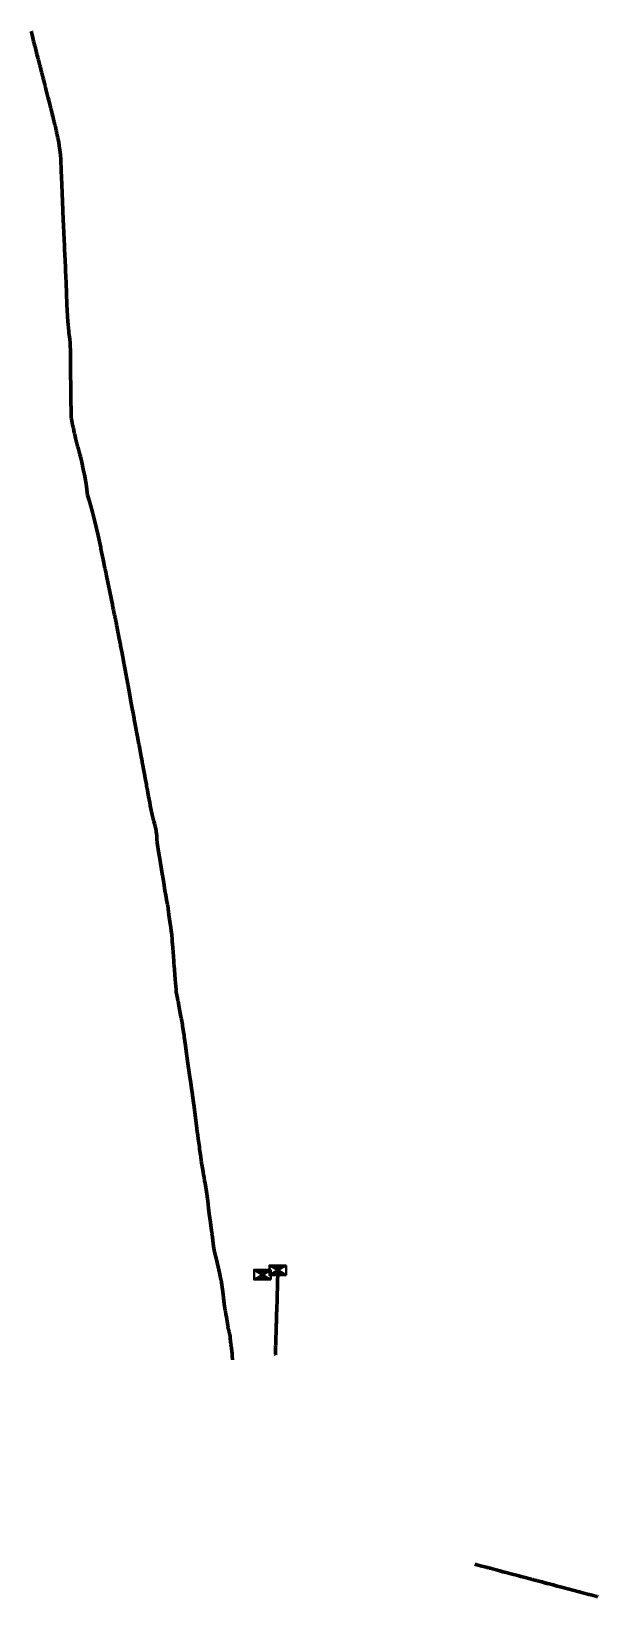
# Model space of a CAD drawing. Header units: metres. Extents: x 601215 to 604934, y 1147506 to 1148077.
# Drawn here: x 604806.5 to 604934.1, y 1147505.9 to 1147858.4 of the extents above; entities that cross this region are included whole.
import ezdxf

# ---------------------------------------------------------------- set-up
doc = ezdxf.new("R2010")
doc.units = ezdxf.units.M
doc.header["$MEASUREMENT"] = 0
doc.linetypes.add('DGN Style 6', pattern=[225.316869, 82.92419, -47.385251, 0.118463, -47.385251, 0.118463, -47.385251])
doc.linetypes.add('DGN Style 7', pattern=[236.926255, 106.616815, -47.385251, 35.538938, -47.385251])
for name, color, linetype, lineweight in [('TF_E_---_Skab-_2', 1, 'Continuous', 40), ('TF_E_HS-_Kabl-_2', 1, 'DGN Style 6', 70), ('TF_E_LS-_Kabl-_2', 1, 'DGN Style 7', 70)]:
    doc.layers.add(name, color=color, linetype=linetype, lineweight=lineweight)

# ---------------------------------------------------------------- blocks, each defined once
blk = doc.blocks.new('ESKAB')
at = {"layer": 'TF_E_---_Skab-_2'}
for p, q in [((-1.89878, 1.117269), (-1.89878, -1.090731)), ((1.87722, -1.090731), (1.87722, 1.117269))]:
    blk.add_line(p, q, dxfattribs=at)
at = {"layer": 'TF_E_---_Skab-_2', "flags": 128}
for points in [[(-1.81078, 1.117269), (-1.81078, 1.065811)], [(-1.66078, 1.117269), (-1.66078, 0.978099)], [(-1.51078, 1.117269), (-1.51078, 0.890388)], [(-1.36078, 1.117269), (-1.36078, 0.802676)], [(-1.21078, 1.117269), (-1.21078, 0.714964)], [(-1.06078, 1.117269), (-1.06078, 0.627252)], [(-0.91078, 1.117269), (-0.91078, 0.53954)], [(-0.76078, 1.117269), (-0.76078, 0.451828)], [(-0.61078, 1.117269), (-0.61078, 0.364116)], [(-0.46078, 1.117269), (-0.46078, 0.276404)], [(-0.31078, 1.117269), (-0.31078, 0.188693)], [(-0.16078, 1.117269), (-0.16078, 0.100981)], [(-0.01078, 1.117269), (-0.01078, 0.013269)], [(-0.01078, -1.090731), (-0.01078, 0.013269)], [(0.13922, 1.117269), (0.13922, 0.100981)], [(0.28922, 1.117269), (0.28922, 0.188693)], [(0.43922, 1.117269), (0.43922, 0.276404)], [(0.58922, 1.117269), (0.58922, 0.364116)], [(0.73922, 1.117269), (0.73922, 0.451828)], [(0.88922, 1.117269), (0.88922, 0.53954)], [(1.03922, 1.117269), (1.03922, 0.627252)], [(1.18922, 1.117269), (1.18922, 0.714964)], [(1.33922, 1.117269), (1.33922, 0.802676)], [(1.48922, 1.117269), (1.48922, 0.890388)], [(1.63922, 1.117269), (1.63922, 0.978099)], [(1.78922, 1.117269), (1.78922, 1.065811)], [(-1.81078, -1.090731), (-1.81078, -1.039273)], [(-1.66078, -1.090731), (-1.66078, -0.951562)], [(-1.51078, -1.090731), (-1.51078, -0.86385)], [(-1.36078, -1.090731), (-1.36078, -0.776138)], [(-1.21078, -1.090731), (-1.21078, -0.688426)], [(-1.06078, -1.090731), (-1.06078, -0.600714)], [(-0.91078, -1.090731), (-0.91078, -0.513002)], [(-0.76078, -1.090731), (-0.76078, -0.42529)], [(-0.61078, -1.090731), (-0.61078, -0.337579)], [(-0.46078, -1.090731), (-0.46078, -0.249867)], [(-0.31078, -1.090731), (-0.31078, -0.162155)], [(-0.16078, -1.090731), (-0.16078, -0.074443)], [(0.13922, -1.090731), (0.13922, -0.074443)], [(0.28922, -1.090731), (0.28922, -0.162155)], [(0.43922, -1.090731), (0.43922, -0.249867)], [(0.58922, -1.090731), (0.58922, -0.337579)], [(0.73922, -1.090731), (0.73922, -0.42529)], [(0.88922, -1.090731), (0.88922, -0.513002)], [(1.03922, -1.090731), (1.03922, -0.600714)], [(1.18922, -1.090731), (1.18922, -0.688426)], [(1.33922, -1.090731), (1.33922, -0.776138)], [(1.48922, -1.090731), (1.48922, -0.86385)], [(1.63922, -1.090731), (1.63922, -0.951562)], [(1.78922, -1.090731), (1.78922, -1.039273)]]:
    blk.add_lwpolyline(points, dxfattribs=at)
at = {"layer": 'TF_E_---_Skab-_2'}
for points in [[(1.87722, 1.117269), (-0.01078, 0.013269), (-1.89878, 1.117269)], [(1.87722, -1.090731), (-0.01078, 0.013269), (-1.89878, -1.090731)]]:
    blk.add_3dface(points, dxfattribs=at)

msp = doc.modelspace()

# ---------------------------------------------------------------- linework, layer by layer
at = {"layer": 'TF_E_HS-_Kabl-_2'}
msp.add_polyline3d([(604806.49, 1147858.44, 43.072929), (604806.53, 1147858.28, 43.1), (604806.67, 1147857.64, 43.07), (604806.819727, 1147856.95966, 43.03126), (604807.017781, 1147856.183733, 42.978468), (604807.07, 1147856, 42.97), (604807.17, 1147855.61, 42.97), (604807.27, 1147855.2, 42.95), (604807.49, 1147854.33, 42.87), (604807.69, 1147853.56, 42.75), (604807.77, 1147853.25, 42.66), (604807.89, 1147852.79, 42.58), (604807.94, 1147852.57, 42.54), (604808.035552, 1147852.202309, 42.47798), (604808.08, 1147852.05, 42.45), (604808.27, 1147851.31, 42.34), (604808.41, 1147850.75, 42.26), (604808.46, 1147850.55, 42.23), (604808.6, 1147850, 42.28), (604808.62, 1147849.93, 42.27), (604808.8, 1147849.23, 42.22), (604808.83, 1147849.11, 42.24), (604809.08, 1147848.12, 42), (604809.21, 1147847.63, 41.88), (604809.53, 1147846.36, 41.65), (604809.57, 1147846.2, 41.5), (604809.65, 1147845.91, 41.45), (604809.66, 1147845.84, 41.44), (604809.77, 1147845.43, 41.48), (604810.24, 1147843.58, 41.18), (604810.28, 1147843.42, 41.25), (604810.41, 1147842.91, 41.26), (604810.82, 1147841.32, 41.09), (604810.84, 1147841.24, 41.03), (604810.89, 1147841.05, 41), (604811.02, 1147840.54, 40.85), (604811.21, 1147839.78, 40.66), (604811.32, 1147839.34, 40.61), (604811.4, 1147839.04, 40.54), (604811.51, 1147838.61, 40.36), (604811.59, 1147838.28, 40.22), (604811.66, 1147838.02, 40), (604811.742697, 1147837.702131, 39.736736), (604811.82, 1147837.36, 39.46), (604811.85, 1147837.24, 39.41), (604811.98, 1147836.66, 39.04), (604812.01, 1147836.5, 38.9), (604812.022533, 1147836.466581, 38.872528), (604812.08, 1147836.21, 38.71), (604812.14, 1147835.92, 38.52), (604812.15, 1147835.85, 38.49), (604812.18, 1147835.71, 38.38), (604812.19, 1147835.65, 38.28), (604812.24, 1147835.42, 38.1), (604812.3, 1147835.16, 37.95), (604812.39, 1147834.7, 37.48), (604812.45, 1147834.45, 37.23), (604812.47, 1147834.34, 37.23), (604812.51, 1147834.12, 37.22), (604812.66042, 1147833.432885, 37.183626), (604812.78, 1147832.69, 37.14), (604812.781539, 1147832.660625, 37.145162), (604812.92, 1147831.71, 37.27), (604813, 1147831.18, 37.35), (604813.079114, 1147830.645003, 37.356835), (604813.12, 1147829.57, 37.36), (604813.233057, 1147827.043758, 37.364195), (604813.24, 1147826.91, 37.36), (604813.29, 1147825.65, 37.38), (604813.44, 1147822.09, 37.43), (604813.61, 1147818.12, 37.37), (604813.7, 1147815.93, 37.32), (604813.75, 1147814.77, 37.26), (604813.83, 1147812.95, 37.17), (604813.95, 1147810.09, 37.05), (604813.96, 1147810.01, 37.05), (604813.96, 1147809.94, 37.05), (604813.99, 1147809.28, 37.08), (604814.09, 1147806.81, 37.22), (604814.16, 1147805.27, 37.36), (604814.2, 1147804.39, 37.42), (604814.25, 1147803.21, 37.39), (604814.31, 1147801.75, 37.45), (604814.41, 1147799.41, 37.42), (604814.52, 1147796.94, 37.4), (604814.63, 1147794.22, 37.37), (604814.684262, 1147793.095233, 37.344098), (604814.69, 1147793.03, 37.34), (604814.76, 1147792.42, 37.3), (604814.85, 1147791.66, 37.18), (604814.94, 1147790.87, 37.19), (604814.978166, 1147790.55552, 37.193951), (604815.04, 1147790.05, 37.19), (604815.15, 1147789.12, 37.26), (604815.252705, 1147788.257867, 37.290444), (604815.25, 1147788.17, 37.29), (604815.29, 1147785.92, 37.45), (604815.291572, 1147785.848051, 37.44878), (604815.29, 1147785.6, 37.46), (604815.29, 1147785.5, 37.47), (604815.29, 1147785.45, 37.5), (604815.3, 1147785.34, 37.54), (604815.3, 1147784.85, 37.86), (604815.31, 1147784.28, 38.15), (604815.33, 1147782.62, 38.87), (604815.34, 1147781.57, 39.42), (604815.35, 1147780.94, 39.7), (604815.35, 1147780.8, 39.77), (604815.35, 1147780.53, 39.82), (604815.37, 1147779.19, 40.5), (604815.37, 1147778.93, 40.68), (604815.38, 1147778.06, 41.07), (604815.38, 1147777.88, 41.15), (604815.38, 1147777.8, 41.2), (604815.39, 1147777.45, 41.48), (604815.39, 1147777.29, 41.54), (604815.39, 1147776.82, 41.73), (604815.4, 1147776.45, 41.92), (604815.4, 1147775.83, 42.04), (604815.41, 1147775.5, 42.14), (604815.41, 1147775.39, 42.19), (604815.41, 1147774.95, 42.28), (604815.422896, 1147774.510476, 42.442589), (604815.42, 1147774.35, 42.5), (604815.44, 1147773.79, 42.58), (604815.439265, 1147773.592235, 42.602386), (604815.45, 1147773.03, 42.67), (604815.45, 1147772.95, 42.67), (604815.46, 1147772.26, 42.73), (604815.47, 1147771.88, 42.84), (604815.483888, 1147771.274721, 42.906739), (604815.51, 1147771.13, 42.92), (604815.7, 1147770.27, 43.03), (604815.72, 1147770.16, 43.02), (604815.78, 1147769.89, 43.04), (604815.927769, 1147769.209086, 43.044498), (604815.96, 1147769.09, 43.04), (604815.96, 1147769.05, 43.04), (604816.18, 1147768.03, 43.11), (604816.23, 1147767.83, 43.11), (604816.29, 1147767.54, 43.12), (604816.445951, 1147766.797688, 43.107149), (604816.91, 1147765.03, 43.06), (604816.96, 1147764.87, 43.05), (604817.11, 1147764.3, 43.04), (604817.4, 1147763.17, 43.03), (604817.54, 1147762.66, 43), (604817.792758, 1147761.700894, 42.99617), (604817.85, 1147761.4, 43), (604818.19, 1147759.85, 43), (604818.53, 1147758.27, 43), (604818.636426, 1147757.758347, 43.004664), (604818.81, 1147756.56, 43.03), (604819.178051, 1147753.966863, 42.975611), (604819.51, 1147752.82, 42.95), (604819.88, 1147751.5, 42.94), (604820.26, 1147750.18, 42.94), (604820.356887, 1147749.82557, 42.937757), (604820.72, 1147748.36, 42.94), (604821.2, 1147746.45, 42.94), (604821.583446, 1147744.920234, 42.908277), (604821.58, 1147744.9, 42.91), (604822.12, 1147742.21, 42.97), (604822.17, 1147741.92, 42.97), (604822.18, 1147741.9, 42.97), (604822.33, 1147741.12, 42.86), (604822.518033, 1147740.167705, 42.852753), (604822.66, 1147739.52, 42.84), (604823.06, 1147737.57, 42.93), (604823.11, 1147737.35, 42.94), (604823.12, 1147737.27, 42.94), (604823.24, 1147736.71, 42.9), (604823.43, 1147735.81, 42.89), (604823.51, 1147735.41, 42.9), (604823.65, 1147734.74, 42.91), (604823.811127, 1147733.978782, 42.885459), (604824.17, 1147732.21, 42.84), (604824.46, 1147730.76, 42.87), (604824.75, 1147729.32, 42.88), (604824.88, 1147728.69, 42.87), (604824.93, 1147728.44, 42.86), (604824.94, 1147728.4, 42.86), (604824.98, 1147728.16, 42.86), (604825.09227, 1147727.643074, 42.852162), (604825.17, 1147727.26, 42.85), (604825.21, 1147727.04, 42.86), (604825.3, 1147726.62, 42.86), (604825.34, 1147726.39, 42.85), (604825.64, 1147724.89, 42.82), (604825.69, 1147724.69, 42.81), (604825.72, 1147724.5, 42.79), (604826.06, 1147722.85, 42.8), (604826.12, 1147722.54, 42.8), (604826.14, 1147722.45, 42.8), (604826.29505, 1147721.641922, 42.817636), (604826.41, 1147721.08, 42.83), (604826.44, 1147720.93, 42.83), (604826.56, 1147720.31, 42.8), (604826.59, 1147720.13, 42.8), (604826.61, 1147720.03, 42.8), (604826.92, 1147718.4, 42.8), (604827.03, 1147717.83, 42.8), (604827.08, 1147717.57, 42.81), (604827.17, 1147717.13, 42.79), (604827.36, 1147716.11, 42.76), (604827.42, 1147715.83, 42.76), (604827.5, 1147715.42, 42.73), (604827.65, 1147714.61, 42.73), (604827.808144, 1147713.795302, 42.733407), (604828.23, 1147711.41, 42.74), (604828.27, 1147711.17, 42.74), (604828.29, 1147711.03, 42.74), (604828.73, 1147708.51, 42.66), (604828.91, 1147707.51, 42.64), (604829.12429, 1147706.30365, 42.636863), (604829.4, 1147704.87, 42.63), (604829.63, 1147703.65, 42.66), (604829.68, 1147703.42, 42.64), (604829.88, 1147702.36, 42.61), (604830.13, 1147701.12, 42.6), (604830.2, 1147700.71, 42.62), (604830.36, 1147699.9, 42.61), (604830.407106, 1147699.650853, 42.60782), (604830.51, 1147699.1, 42.6), (604830.73, 1147697.9, 42.65), (604830.76, 1147697.73, 42.65), (604831.1, 1147695.85, 42.64), (604831.16, 1147695.51, 42.65), (604831.43, 1147694.06, 42.65), (604831.48, 1147693.8, 42.64), (604831.59, 1147693.17, 42.64), (604831.762954, 1147692.243441, 42.634885), (604832.04, 1147690.74, 42.63), (604832.06, 1147690.67, 42.63), (604832.13, 1147690.25, 42.63), (604832.41, 1147688.78, 42.68), (604832.47, 1147688.46, 42.68), (604832.64, 1147687.56, 42.68), (604832.83, 1147686.52, 42.66), (604832.84, 1147686.48, 42.66), (604832.91, 1147686.11, 42.66), (604833.16, 1147684.79, 42.61), (604833.27, 1147684.17, 42.65), (604833.29, 1147684.07, 42.64), (604833.36, 1147683.73, 42.62), (604833.488524, 1147683.01129, 42.627632), (604833.74, 1147681.96, 42.63), (604833.81, 1147681.69, 42.63), (604834.1, 1147680.47, 42.6), (604834.21, 1147680.01, 42.58), (604834.52, 1147678.74, 42.53), (604834.59, 1147678.44, 42.51), (604834.642463, 1147678.224433, 42.492177), (604834.69, 1147677.69, 42.44), (604834.73, 1147677.26, 42.45), (604834.79, 1147676.57, 42.46), (604834.868307, 1147675.667251, 42.464206), (604835.236581, 1147673.271906, 42.485135), (604835.44, 1147672.04, 42.5), (604835.98, 1147668.66, 42.52), (604836.08, 1147668.03, 42.51), (604836.38, 1147666.13, 42.48), (604836.577702, 1147664.88513, 42.46907), (604836.7, 1147664.24, 42.47), (604836.86, 1147663.43, 42.44), (604836.97386, 1147662.829276, 42.446014), (604837.175016, 1147661.803409, 42.460062), (604837.21, 1147661.62, 42.46), (604837.320844, 1147660.822497, 42.438196), (604837.5, 1147659.47, 42.4), (604837.78, 1147657.42, 42.47), (604837.83, 1147657.11, 42.48), (604837.98, 1147655.94, 42.46), (604838.115936, 1147654.953813, 42.45586), (604838.195634, 1147653.895365, 42.446749), (604838.24, 1147653.37, 42.44), (604838.27, 1147652.89, 42.44), (604838.41, 1147651.1, 42.43), (604838.489286, 1147649.995423, 42.427604), (604838.56, 1147649.13, 42.42), (604838.621372, 1147648.398415, 42.449099), (604838.62, 1147648.36, 42.45), (604838.64, 1147648.11, 42.44), (604838.91, 1147644.92, 42.4), (604838.97, 1147644.15, 42.41), (604839.1, 1147642.61, 42.38), (604839.11, 1147642.57, 42.38), (604839.146289, 1147642.051779, 42.376083), (604839.397497, 1147640.721454, 42.38712), (604839.52, 1147640.1, 42.39), (604839.53, 1147640.05, 42.39), (604839.62, 1147639.55, 42.43), (604839.74, 1147638.93, 42.49), (604839.96, 1147637.75, 42.38), (604839.96, 1147637.73, 42.38), (604839.97, 1147637.69, 42.38), (604840.26, 1147636.17, 42.46), (604840.28, 1147636.06, 42.4), (604840.29, 1147635.99, 42.39), (604840.53, 1147634.74, 42.37), (604840.57, 1147634.52, 42.43), (604840.577725, 1147634.471324, 42.426725), (604840.78, 1147633.06, 42.46), (604840.884924, 1147632.328201, 42.464648), (604840.93, 1147631.99, 42.47), (604841.2, 1147630.04, 42.42), (604841.47, 1147628.14, 42.47), (604841.53, 1147627.7, 42.47), (604841.696812, 1147626.477034, 42.472526), (604842.135842, 1147623.431259, 42.477138), (604842.41, 1147621.54, 42.48), (604842.57, 1147620.41, 42.47), (604842.710077, 1147619.447501, 42.466858), (604843.01, 1147617.17, 42.46), (604843.024399, 1147617.074658, 42.465263), (604843.06, 1147616.77, 42.47), (604843.61, 1147612.64, 42.36), (604843.64, 1147612.41, 42.36), (604843.64, 1147612.36, 42.36), (604843.683942, 1147612.095715, 42.386623), (604843.7, 1147611.96, 42.4), (604843.78, 1147611.33, 42.34), (604843.78, 1147611.32, 42.34), (604843.8, 1147611.18, 42.36), (604843.87, 1147610.67, 42.36), (604843.93082, 1147610.237118, 42.376158), (604843.98, 1147609.86, 42.39), (604844.09, 1147609.01, 42.38), (604844.16, 1147608.54, 42.39), (604844.34, 1147607.19, 42.39), (604844.37, 1147606.96, 42.38), (604844.4, 1147606.69, 42.36), (604844.46, 1147606.23, 42.4), (604844.57, 1147605.44, 42.45), (604844.64, 1147604.93, 42.45), (604844.66, 1147604.75, 42.46), (604844.72, 1147604.26, 42.47), (604844.76, 1147603.99, 42.46), (604844.79, 1147603.73, 42.48), (604844.81, 1147603.64, 42.48), (604844.819944, 1147603.543445, 42.487356), (604844.87, 1147603.26, 42.51), (604845.16, 1147601.61, 42.52), (604845.21, 1147601.36, 42.52), (604845.261536, 1147601.060495, 42.51585), (604845.27, 1147600.98, 42.51), (604845.4, 1147600.28, 42.53), (604845.53, 1147599.57, 42.54), (604845.62, 1147599.05, 42.54), (604845.961368, 1147597.125525, 42.542577), (604846.16, 1147595.52, 42.54), (604846.216528, 1147595.066731, 42.542628), (604846.42, 1147593.43, 42.54), (604846.58, 1147592.14, 42.58), (604846.824899, 1147590.158004, 42.589738), (604847.07, 1147588.32, 42.6), (604847.12, 1147588.02, 42.58), (604847.162369, 1147587.686116, 42.576837), (604847.19, 1147587.49, 42.57), (604847.56, 1147584.78, 42.59), (604847.674233, 1147583.93684, 42.552934), (604847.92, 1147582.89, 42.5), (604847.93, 1147582.84, 42.5), (604847.94, 1147582.8, 42.5), (604847.96, 1147582.7, 42.5), (604848.092384, 1147582.135978, 42.478236), (604848.94, 1147578.5, 42.37), (604849.05, 1147578.02, 42.28), (604849.328689, 1147576.81156, 42.274334), (604849.34, 1147576.69, 42.27), (604849.54, 1147575.07, 42.31), (604849.606268, 1147574.52411, 42.323583), (604849.77, 1147573.21, 42.36), (604849.932672, 1147571.834297, 42.340904), (604850.177102, 1147570.320874, 42.31829), (604850.19, 1147570.24, 42.32), (604850.33, 1147569.44, 42.31), (604850.42, 1147568.92, 42.37), (604850.67, 1147567.39, 42.47), (604850.74, 1147566.98, 42.44), (604850.78, 1147566.75, 42.44), (604850.821828, 1147566.502854, 42.424305), (604850.84, 1147566.41, 42.42), (604850.97, 1147565.8, 42.45), (604851.028048, 1147565.528969, 42.459407), (604851.04, 1147565.48, 42.46), (604851.24, 1147564.54, 42.44), (604851.278035, 1147564.348381, 42.449979), (604851.3, 1147564.13, 42.47), (604851.45, 1147562.79, 42.61), (604851.46, 1147562.68, 42.61), (604851.48, 1147562.48, 42.58), (604851.69, 1147560.57, 42.63), (604851.73, 1147560.2, 42.63), (604851.74, 1147560.14, 42.63), (604851.83, 1147559.29, 42.55), (604851.83, 1147559.28, 42.53)], dxfattribs=at)
at = {"layer": 'TF_E_LS-_Kabl-_2'}
for points in [[(604862.03, 1147579.39, 42.114506), (604862.02, 1147579.04, 42.14), (604862, 1147578.42, 42.21), (604861.96, 1147577.07, 42.27), (604861.83, 1147572.49, 42.41), (604861.78, 1147571.14, 42.46), (604861.77, 1147570.7, 42.47), (604861.76, 1147570.41, 42.44), (604861.76, 1147570.37, 42.44), (604861.74, 1147569.79, 42.28), (604861.73, 1147569.43, 42.14), (604861.72, 1147568.88, 42.06), (604861.72, 1147568.86, 42.04), (604861.71, 1147568.69, 42.01), (604861.69, 1147568.05, 41.68), (604861.68, 1147567.57, 41.43), (604861.67, 1147567.21, 41.25), (604861.66, 1147566.85, 41.09), (604861.62, 1147565.66, 40.47), (604861.6, 1147565.05, 40.09), (604861.6, 1147564.93, 40.02), (604861.59, 1147564.66, 39.91), (604861.59, 1147564.43, 39.85), (604861.58, 1147564.17, 39.72), (604861.57, 1147564.03, 39.63), (604861.56, 1147563.52, 39.41), (604861.55, 1147563.3, 39.39), (604861.54, 1147562.9, 39.2), (604861.53, 1147562.52, 39.07), (604861.52, 1147562.3, 38.99), (604861.52, 1147562.13, 38.94), (604861.51, 1147561.91, 38.91), (604861.49, 1147561.09, 38.8), (604861.480862, 1147560.875575, 38.807406), (604861.52, 1147560.56, 38.82), (604861.52, 1147560.52, 38.82), (604861.52, 1147560.5, 38.82), (604861.55, 1147560.32, 38.82), (604861.548446, 1147560.283781, 38.82114)], [(604934.05, 1147505.9, 27.68), (604934.05, 1147505.9, 39.07), (604934.03, 1147505.91, 39.25), (604934.01, 1147505.91, 39.28), (604933.8, 1147505.97, 39.28), (604933.66, 1147506, 39.28), (604932.23, 1147506.38, 39.41), (604932.14, 1147506.4, 39.4), (604932.03, 1147506.43, 39.41), (604930.92, 1147506.73, 39.4), (604930.2, 1147506.92, 39.41), (604930.12, 1147506.94, 39.41), (604930.08, 1147506.95, 39.41), (604929.87, 1147507, 39.42), (604927.29, 1147507.69, 39.38), (604925.89, 1147508.05, 39.33), (604925.3, 1147508.21, 39.31), (604924.95, 1147508.3, 39.35), (604924.02, 1147508.55, 39.43), (604923.1, 1147508.79, 39.39), (604922.7, 1147508.9, 39.48), (604922.47, 1147508.96, 39.42), (604922.39, 1147508.98, 39.42), (604921.5, 1147509.21, 39.42), (604920.41, 1147509.5, 39.35), (604920.34, 1147509.52, 39.33), (604919.88, 1147509.64, 39.33), (604919.29, 1147509.8, 39.34), (604919.22, 1147509.82, 39.33), (604919.11, 1147509.84, 39.33), (604917.09, 1147510.38, 39.45), (604916.71, 1147510.48, 39.42), (604916.28, 1147510.59, 39.41), (604915.79, 1147510.72, 39.4), (604915.1, 1147510.9, 39.39), (604914.48, 1147511.07, 39.34), (604913.99, 1147511.2, 39.31), (604913.43, 1147511.34, 39.35), (604912.72, 1147511.53, 39.37), (604912.2, 1147511.67, 39.41), (604912, 1147511.72, 39.43), (604909.84, 1147512.29, 39.39), (604909.59, 1147512.36, 39.39), (604909.49, 1147512.38, 39.41), (604909.24, 1147512.45, 39.4), (604907.36, 1147512.95, 39.33), (604906.57, 1147513.16, 39.33), (604906.37, 1147513.21, 39.28)]]:
    msp.add_polyline3d(points, dxfattribs=at)

# ---------------------------------------------------------------- block references
at = {"layer": 'TF_E_---_Skab-_2'}
for p in [(604858.562939, 1147578.40339, 43.00025), (604862.029433, 1147579.387215, 42.864717)]:
    msp.add_blockref('ESKAB', p, dxfattribs=at)

doc.saveas('drawing.dxf')
